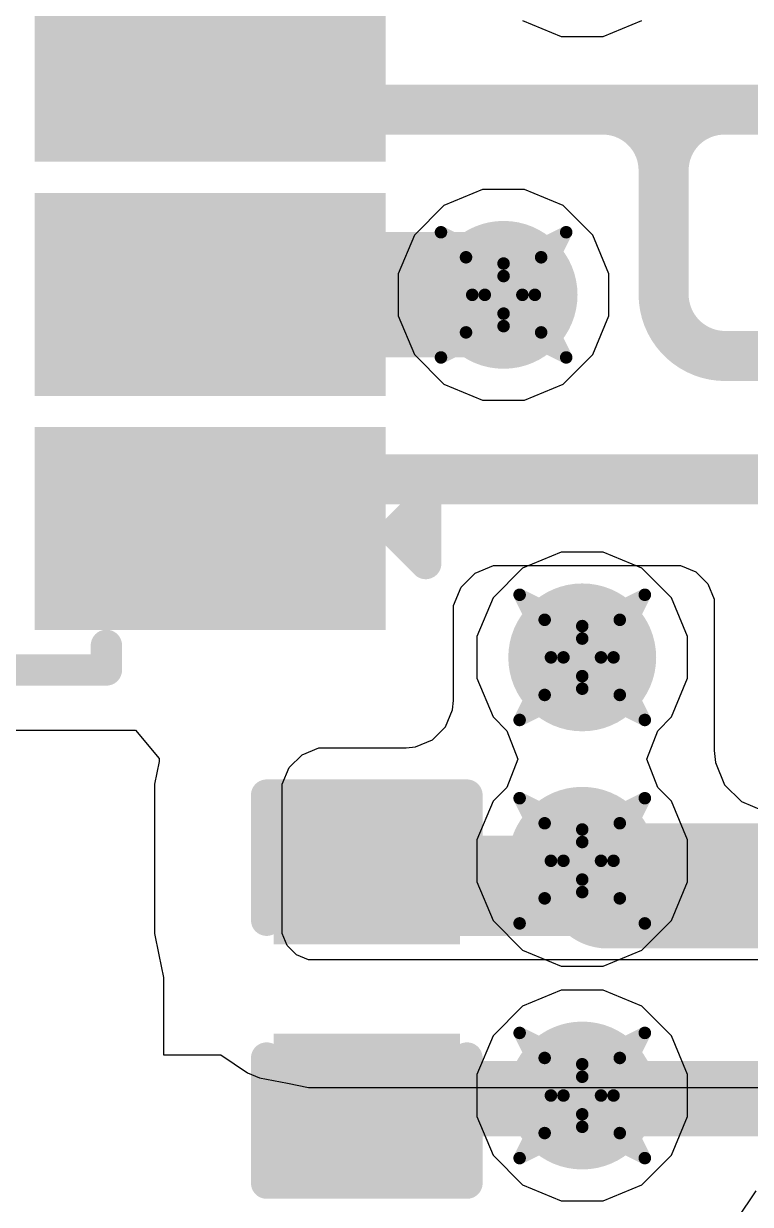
# Model space of a CAD drawing. Header units: inches. Extents: x -2 to 5376, y -4 to 5426.
# Drawn here: x 128.747 to 131.695, y 24.032 to 28.823 of the extents above; entities that cross this region are included whole.
import ezdxf

# ---------------------------------------------------------------- set-up
doc = ezdxf.new("R2010")
doc.units = ezdxf.units.IN
for name, color, linetype in [('Bottom Layer', 5, 'Continuous'), ('Drill Drawing', 1, 'Continuous'), ('Layer 1', 16, 'Continuous'), ('Layer 2', 76, 'Continuous'), ('Top Layer', 1, 'Continuous'), ('Top Overlay', 2, 'Continuous'), ('Top Paste', 8, 'Continuous'), ('Top Solder', 216, 'Continuous'), ('Via Holes', 16, 'Continuous')]:
    doc.layers.add(name, color=color, linetype=linetype)

# ---------------------------------------------------------------- blocks, each defined once
blk = doc.blocks.new('SOT_23_6_139')
at = {"layer": 'Top Layer'}
for points in [[(-1.92, 1.26), (-0.7, 1.26), (-0.7, 0.64), (-1.92, 0.64)], [(0.7, 1.26), (1.92, 1.26), (1.92, 0.64), (0.7, 0.64)], [(-1.92, 0.31), (-0.7, 0.31), (-0.7, -0.31), (-1.92, -0.31)], [(0.7, 0.31), (1.92, 0.31), (1.92, -0.31), (0.7, -0.31)], [(-1.92, -0.64), (-0.7, -0.64), (-0.7, -1.26), (-1.92, -1.26)], [(0.7, -0.64), (1.92, -0.64), (1.92, -1.26), (0.7, -1.26)]]:
    blk.add_hatch(color=1, dxfattribs=at).paths.add_polyline_path(points)
at = {"layer": 'Top Paste'}
for points in [[(-1.92, 1.26), (-0.7, 1.26), (-0.7, 0.64), (-1.92, 0.64)], [(0.7, 1.26), (1.92, 1.26), (1.92, 0.64), (0.7, 0.64)], [(-1.92, 0.31), (-0.7, 0.31), (-0.7, -0.31), (-1.92, -0.31)], [(0.7, 0.31), (1.92, 0.31), (1.92, -0.31), (0.7, -0.31)], [(-1.92, -0.64), (-0.7, -0.64), (-0.7, -1.26), (-1.92, -1.26)], [(0.7, -0.64), (1.92, -0.64), (1.92, -1.26), (0.7, -1.26)]]:
    blk.add_hatch(color=8, dxfattribs=at).paths.add_polyline_path(points)
at = {"layer": 'Top Solder'}
for points in [[(-2.0216, 1.3616), (-0.5984, 1.3616), (-0.5984, 0.5384), (-2.0216, 0.5384)], [(0.5984, 1.3616), (2.0216, 1.3616), (2.0216, 0.5384), (0.5984, 0.5384)], [(-2.0216, 0.4116), (-0.5984, 0.4116), (-0.5984, -0.4116), (-2.0216, -0.4116)], [(0.5984, 0.4116), (2.0216, 0.4116), (2.0216, -0.4116), (0.5984, -0.4116)], [(-2.0216, -0.5384), (-0.5984, -0.5384), (-0.5984, -1.3616), (-2.0216, -1.3616)], [(0.5984, -0.5384), (2.0216, -0.5384), (2.0216, -1.3616), (0.5984, -1.3616)]]:
    blk.add_hatch(color=216, dxfattribs=at).paths.add_polyline_path(points)
at = {"layer": 'Top Overlay'}
for points in [[(-0.889, 1.524, 0.127, 0.127, 0), (-0.889, 1.424, 0.127, 0.127, 0)], [(0.8636, 1.524, 0.127, 0.127, 0), (-0.889, 1.524, 0.127, 0.127, 0)], [(0.8636, 1.524, 0.127, 0.127, 0), (0.8636, 1.424, 0.127, 0.127, 0)], [(-2.1844, 1.0922, 0.127, 0.127, 0), (-2.1844, 0.8382, 0.127, 0.127, 0)], [(-2.0574, 0.9652, 0.127, 0.127, 0), (-2.1844, 1.0922, 0.127, 0.127, 0)], [(-2.0574, 0.9652, 0.127, 0.127, 0), (-2.1844, 0.8382, 0.127, 0.127, 0)], [(-0.889, -1.524, 0.127, 0.127, 0), (-0.889, -1.424, 0.127, 0.127, 0)], [(0.8636, -1.424, 0.127, 0.127, 0), (0.8636, -1.524, 0.127, 0.127, 0)], [(0.8636, -1.524, 0.127, 0.127, 0), (-0.889, -1.524, 0.127, 0.127, 0)]]:
    blk.add_lwpolyline(points, format="xyseb", dxfattribs=at)
for points in [[(-0.9207, 1.524, 0.0635, 0.0635, 1), (-0.8572, 1.524, 0.0635, 0.0635, 1)], [(-0.9207, 1.524, 0.0635, 0.0635, 1), (-0.8572, 1.524, 0.0635, 0.0635, 1)], [(0.8318, 1.524, 0.0635, 0.0635, 1), (0.8953, 1.524, 0.0635, 0.0635, 1)], [(0.8318, 1.524, 0.0635, 0.0635, 1), (0.8953, 1.524, 0.0635, 0.0635, 1)], [(-0.9207, 1.424, 0.0635, 0.0635, 1), (-0.8572, 1.424, 0.0635, 0.0635, 1)], [(0.8318, 1.424, 0.0635, 0.0635, 1), (0.8953, 1.424, 0.0635, 0.0635, 1)], [(-2.2161, 1.0922, 0.0635, 0.0635, 1), (-2.1526, 1.0922, 0.0635, 0.0635, 1)], [(-2.2161, 1.0922, 0.0635, 0.0635, 1), (-2.1526, 1.0922, 0.0635, 0.0635, 1)], [(-2.0892, 0.9652, 0.0635, 0.0635, 1), (-2.0257, 0.9652, 0.0635, 0.0635, 1)], [(-2.0892, 0.9652, 0.0635, 0.0635, 1), (-2.0257, 0.9652, 0.0635, 0.0635, 1)], [(-2.2161, 0.8382, 0.0635, 0.0635, 1), (-2.1526, 0.8382, 0.0635, 0.0635, 1)], [(-2.2161, 0.8382, 0.0635, 0.0635, 1), (-2.1526, 0.8382, 0.0635, 0.0635, 1)], [(-0.9207, -1.424, 0.0635, 0.0635, 1), (-0.8572, -1.424, 0.0635, 0.0635, 1)], [(0.8318, -1.424, 0.0635, 0.0635, 1), (0.8953, -1.424, 0.0635, 0.0635, 1)], [(-0.9207, -1.524, 0.0635, 0.0635, 1), (-0.8572, -1.524, 0.0635, 0.0635, 1)], [(-0.9207, -1.524, 0.0635, 0.0635, 1), (-0.8572, -1.524, 0.0635, 0.0635, 1)], [(0.8318, -1.524, 0.0635, 0.0635, 1), (0.8953, -1.524, 0.0635, 0.0635, 1)], [(0.8318, -1.524, 0.0635, 0.0635, 1), (0.8953, -1.524, 0.0635, 0.0635, 1)]]:
    blk.add_lwpolyline(points, format="xyseb", close=True, dxfattribs=at)
blk = doc.blocks.new('C___0402_285')
at = {"layer": 'Top Layer'}
for points in [[(-0.6985, -0.3175), (-0.6985, 0.3175), (-0.2413, 0.3175), (-0.2413, -0.3175)], [(0.2413, -0.3175), (0.2413, 0.3175), (0.6985, 0.3175), (0.6985, -0.3175)]]:
    blk.add_hatch(color=1, dxfattribs=at).paths.add_polyline_path(points)
at = {"layer": 'Top Paste'}
for points in [[(-0.6985, -0.3175), (-0.6985, 0.3175), (-0.2413, 0.3175), (-0.2413, -0.3175)], [(0.2413, -0.3175), (0.2413, 0.3175), (0.6985, 0.3175), (0.6985, -0.3175)]]:
    blk.add_hatch(color=8, dxfattribs=at).paths.add_polyline_path(points)
at = {"layer": 'Top Solder'}
for points in [[(-0.7585, -0.3775), (-0.7585, 0.3775), (-0.1813, 0.3775), (-0.1813, -0.3775)], [(0.1813, -0.3775), (0.1813, 0.3775), (0.7585, 0.3775), (0.7585, -0.3775)]]:
    blk.add_hatch(color=216, dxfattribs=at).paths.add_polyline_path(points)
at = {"layer": 'Top Overlay'}
for points in [[(-0.2794, 0.4064, 0.127, 0.127, 0), (-0.7874, 0.4064, 0.127, 0.127, 0)], [(-0.7874, -0.4064, 0.127, 0.127, 0), (-0.7874, 0.4064, 0.127, 0.127, 0)], [(0.7874, 0.4064, 0.127, 0.127, 0), (0.2794, 0.4064, 0.127, 0.127, 0)], [(0.7874, -0.4064, 0.127, 0.127, 0), (0.7874, 0.4064, 0.127, 0.127, 0)], [(-0.2794, -0.4064, 0.127, 0.127, 0), (-0.7874, -0.4064, 0.127, 0.127, 0)], [(0.2794, -0.4064, 0.127, 0.127, 0), (0.7874, -0.4064, 0.127, 0.127, 0)]]:
    blk.add_lwpolyline(points, format="xyseb", dxfattribs=at)
for points in [[(-0.8191, 0.4064, 0.0635, 0.0635, 1), (-0.7556, 0.4064, 0.0635, 0.0635, 1)], [(-0.8191, 0.4064, 0.0635, 0.0635, 1), (-0.7556, 0.4064, 0.0635, 0.0635, 1)], [(-0.3111, 0.4064, 0.0635, 0.0635, 1), (-0.2477, 0.4064, 0.0635, 0.0635, 1)], [(0.2477, 0.4064, 0.0635, 0.0635, 1), (0.3112, 0.4064, 0.0635, 0.0635, 1)], [(0.7556, 0.4064, 0.0635, 0.0635, 1), (0.8191, 0.4064, 0.0635, 0.0635, 1)], [(0.7556, 0.4064, 0.0635, 0.0635, 1), (0.8191, 0.4064, 0.0635, 0.0635, 1)], [(-0.8191, -0.4064, 0.0635, 0.0635, 1), (-0.7556, -0.4064, 0.0635, 0.0635, 1)], [(-0.8191, -0.4064, 0.0635, 0.0635, 1), (-0.7556, -0.4064, 0.0635, 0.0635, 1)], [(-0.3111, -0.4064, 0.0635, 0.0635, 1), (-0.2477, -0.4064, 0.0635, 0.0635, 1)], [(0.2477, -0.4064, 0.0635, 0.0635, 1), (0.3112, -0.4064, 0.0635, 0.0635, 1)], [(0.7556, -0.4064, 0.0635, 0.0635, 1), (0.8191, -0.4064, 0.0635, 0.0635, 1)], [(0.7556, -0.4064, 0.0635, 0.0635, 1), (0.8191, -0.4064, 0.0635, 0.0635, 1)]]:
    blk.add_lwpolyline(points, format="xyseb", close=True, dxfattribs=at)

msp = doc.modelspace()

# ---------------------------------------------------------------- hatches: boundary and pattern name
at = {"layer": 'Bottom Layer'}
h = msp.add_hatch(color=5, dxfattribs=at)
edge = h.paths.add_edge_path()
edge.add_arc((130.6941, 27.7224), 0.3, 0, 360)
h = msp.add_hatch(color=5, dxfattribs=at)
edge = h.paths.add_edge_path()
edge.add_arc((131.0132, 26.2514), 0.3, 0, 360)
h = msp.add_hatch(color=5, dxfattribs=at)
edge = h.paths.add_edge_path()
edge.add_arc((131.0132, 25.426), 0.3, 0, 360)
h = msp.add_hatch(color=5, dxfattribs=at)
edge = h.paths.add_edge_path()
edge.add_arc((131.0132, 24.4736), 0.3, 0, 360)
at = {"layer": 'Layer 1'}
h = msp.add_hatch(color=16, dxfattribs=at)
edge = h.paths.add_edge_path()
edge.add_arc((130.6941, 27.7224), 0.3, 0, 360)
h = msp.add_hatch(color=16, dxfattribs=at)
edge = h.paths.add_edge_path()
edge.add_arc((131.0132, 26.2514), 0.3, 0, 360)
h = msp.add_hatch(color=16, dxfattribs=at)
edge = h.paths.add_edge_path()
edge.add_arc((131.0132, 25.426), 0.3, 0, 360)
h = msp.add_hatch(color=16, dxfattribs=at)
edge = h.paths.add_edge_path()
edge.add_arc((131.0132, 24.4736), 0.3, 0, 360)
at = {"layer": 'Layer 2'}
h = msp.add_hatch(color=76, dxfattribs=at)
edge = h.paths.add_edge_path()
edge.add_arc((130.6941, 27.7224), 0.3, 0, 360)
h = msp.add_hatch(color=76, dxfattribs=at)
edge = h.paths.add_edge_path()
edge.add_arc((131.0132, 26.2514), 0.3, 0, 360)
h = msp.add_hatch(color=76, dxfattribs=at)
edge = h.paths.add_edge_path()
edge.add_arc((131.0132, 25.426), 0.3, 0, 360)
h = msp.add_hatch(color=76, dxfattribs=at)
edge = h.paths.add_edge_path()
edge.add_arc((131.0132, 24.4736), 0.3, 0, 360)
at = {"layer": 'Top Layer'}
h = msp.add_hatch(color=1, dxfattribs=at)
edge = h.paths.add_edge_path()
edge.add_arc((130.6941, 27.7224), 0.3, 0, 360)
h = msp.add_hatch(color=1, dxfattribs=at)
edge = h.paths.add_edge_path()
edge.add_arc((131.0132, 26.2514), 0.3, 0, 360)
h = msp.add_hatch(color=1, dxfattribs=at)
edge = h.paths.add_edge_path()
edge.add_arc((131.0132, 25.426), 0.3, 0, 360)
h = msp.add_hatch(color=1, dxfattribs=at)
edge = h.paths.add_edge_path()
edge.add_arc((131.0132, 24.4736), 0.3, 0, 360)
at = {"layer": 'Via Holes'}
h = msp.add_hatch(color=7, dxfattribs=at)
edge = h.paths.add_edge_path()
edge.add_arc((130.6941, 27.7224), 0.15, 0, 360)
h = msp.add_hatch(color=7, dxfattribs=at)
edge = h.paths.add_edge_path()
edge.add_arc((131.0132, 26.2514), 0.15, 0, 360)
h = msp.add_hatch(color=7, dxfattribs=at)
edge = h.paths.add_edge_path()
edge.add_arc((131.0132, 25.426), 0.15, 0, 360)
h = msp.add_hatch(color=7, dxfattribs=at)
edge = h.paths.add_edge_path()
edge.add_arc((131.0132, 24.4736), 0.15, 0, 360)

# ---------------------------------------------------------------- linework, layer by layer
at = {"layer": 'Bottom Layer'}
for p, q in [((130.7713, 28.835), (130.9283, 28.77)), ((131.0981, 28.77), (131.2551, 28.835)), ((130.9283, 28.77), (131.0981, 28.77)), ((130.9283, 26.6784), (130.7713, 26.6134)), ((131.0981, 26.6784), (130.9283, 26.6784)), ((131.2551, 26.6134), (131.0981, 26.6784)), ((130.7713, 26.6134), (130.6512, 26.4933)), ((131.3752, 26.4933), (131.2551, 26.6134)), ((130.6512, 26.4933), (130.5862, 26.3363)), ((131.4402, 26.3363), (131.3752, 26.4933)), ((130.5862, 26.3363), (130.5862, 26.1665)), ((131.4402, 26.1665), (131.4402, 26.3363)), ((130.5862, 26.1665), (130.6512, 26.0095)), ((131.3752, 26.0095), (131.4402, 26.1665)), ((130.6512, 26.0095), (130.707, 25.9538)), ((131.3194, 25.9538), (131.3752, 26.0095)), ((130.707, 25.9538), (130.7516, 25.8387)), ((131.2748, 25.8387), (131.3194, 25.9538)), ((130.7516, 25.8387), (130.707, 25.7236)), ((131.3194, 25.7236), (131.2748, 25.8387)), ((130.707, 25.7236), (130.6512, 25.6679)), ((131.3752, 25.6679), (131.3194, 25.7236)), ((130.6512, 25.6679), (130.5862, 25.5109)), ((131.4402, 25.5109), (131.3752, 25.6679)), ((130.5862, 25.5109), (130.5862, 25.3411)), ((131.4402, 25.3411), (131.4402, 25.5109)), ((130.5862, 25.3411), (130.6512, 25.1841)), ((131.3752, 25.1841), (131.4402, 25.3411)), ((130.6512, 25.1841), (130.7713, 25.064)), ((131.2551, 25.064), (131.3752, 25.1841)), ((130.7713, 25.064), (130.9283, 24.999)), ((131.0981, 24.999), (131.2551, 25.064)), ((130.9283, 24.999), (131.0981, 24.999))]:
    msp.add_line(p, q, dxfattribs=at)
at = {"layer": 'Drill Drawing'}
for points in [[(130.4401, 27.9764, 0.0508, 0.0508, 0), (130.6941, 27.8494, 0.0508, 0.0508, 0)], [(130.4401, 27.9764, 0.0508, 0.0508, 0), (130.5671, 27.7224, 0.0508, 0.0508, 0)], [(130.6941, 27.8494, 0.0508, 0.0508, 0), (130.9481, 27.9764, 0.0508, 0.0508, 0)], [(130.8211, 27.7224, 0.0508, 0.0508, 0), (130.9481, 27.9764, 0.0508, 0.0508, 0)], [(130.5417, 27.8748, 0.0508, 0.0508, 0), (130.6941, 27.7986, 0.0508, 0.0508, 0)], [(130.5417, 27.8748, 0.0508, 0.0508, 0), (130.6179, 27.7224, 0.0508, 0.0508, 0)], [(130.6941, 27.7986, 0.0508, 0.0508, 0), (130.8465, 27.8748, 0.0508, 0.0508, 0)], [(130.7703, 27.7224, 0.0508, 0.0508, 0), (130.8465, 27.8748, 0.0508, 0.0508, 0)], [(130.4401, 27.4684, 0.0508, 0.0508, 0), (130.5671, 27.7224, 0.0508, 0.0508, 0)], [(130.5417, 27.57, 0.0508, 0.0508, 0), (130.6179, 27.7224, 0.0508, 0.0508, 0)], [(130.7703, 27.7224, 0.0508, 0.0508, 0), (130.8465, 27.57, 0.0508, 0.0508, 0)], [(130.8211, 27.7224, 0.0508, 0.0508, 0), (130.9481, 27.4684, 0.0508, 0.0508, 0)], [(130.5417, 27.57, 0.0508, 0.0508, 0), (130.6941, 27.6462, 0.0508, 0.0508, 0)], [(130.6941, 27.6462, 0.0508, 0.0508, 0), (130.8465, 27.57, 0.0508, 0.0508, 0)], [(130.4401, 27.4684, 0.0508, 0.0508, 0), (130.6941, 27.5954, 0.0508, 0.0508, 0)], [(130.6941, 27.5954, 0.0508, 0.0508, 0), (130.9481, 27.4684, 0.0508, 0.0508, 0)], [(130.7592, 26.5054, 0.0508, 0.0508, 0), (131.0132, 26.3784, 0.0508, 0.0508, 0)], [(130.7592, 26.5054, 0.0508, 0.0508, 0), (130.8862, 26.2514, 0.0508, 0.0508, 0)], [(131.0132, 26.3784, 0.0508, 0.0508, 0), (131.2672, 26.5054, 0.0508, 0.0508, 0)], [(131.1402, 26.2514, 0.0508, 0.0508, 0), (131.2672, 26.5054, 0.0508, 0.0508, 0)], [(130.8608, 26.4038, 0.0508, 0.0508, 0), (131.0132, 26.3276, 0.0508, 0.0508, 0)], [(130.8608, 26.4038, 0.0508, 0.0508, 0), (130.937, 26.2514, 0.0508, 0.0508, 0)], [(131.0132, 26.3276, 0.0508, 0.0508, 0), (131.1656, 26.4038, 0.0508, 0.0508, 0)], [(131.0894, 26.2514, 0.0508, 0.0508, 0), (131.1656, 26.4038, 0.0508, 0.0508, 0)], [(130.7592, 25.9974, 0.0508, 0.0508, 0), (130.8862, 26.2514, 0.0508, 0.0508, 0)], [(130.8608, 26.099, 0.0508, 0.0508, 0), (130.937, 26.2514, 0.0508, 0.0508, 0)], [(131.0894, 26.2514, 0.0508, 0.0508, 0), (131.1656, 26.099, 0.0508, 0.0508, 0)], [(131.1402, 26.2514, 0.0508, 0.0508, 0), (131.2672, 25.9974, 0.0508, 0.0508, 0)], [(130.8608, 26.099, 0.0508, 0.0508, 0), (131.0132, 26.1752, 0.0508, 0.0508, 0)], [(131.0132, 26.1752, 0.0508, 0.0508, 0), (131.1656, 26.099, 0.0508, 0.0508, 0)], [(130.7592, 25.9974, 0.0508, 0.0508, 0), (131.0132, 26.1244, 0.0508, 0.0508, 0)], [(131.0132, 26.1244, 0.0508, 0.0508, 0), (131.2672, 25.9974, 0.0508, 0.0508, 0)], [(130.7592, 25.68, 0.0508, 0.0508, 0), (131.0132, 25.553, 0.0508, 0.0508, 0)], [(130.7592, 25.68, 0.0508, 0.0508, 0), (130.8862, 25.426, 0.0508, 0.0508, 0)], [(131.0132, 25.553, 0.0508, 0.0508, 0), (131.2672, 25.68, 0.0508, 0.0508, 0)], [(131.1402, 25.426, 0.0508, 0.0508, 0), (131.2672, 25.68, 0.0508, 0.0508, 0)], [(130.8608, 25.5784, 0.0508, 0.0508, 0), (131.0132, 25.5022, 0.0508, 0.0508, 0)], [(130.8608, 25.5784, 0.0508, 0.0508, 0), (130.937, 25.426, 0.0508, 0.0508, 0)], [(131.0132, 25.5022, 0.0508, 0.0508, 0), (131.1656, 25.5784, 0.0508, 0.0508, 0)], [(131.0894, 25.426, 0.0508, 0.0508, 0), (131.1656, 25.5784, 0.0508, 0.0508, 0)], [(130.7592, 25.172, 0.0508, 0.0508, 0), (130.8862, 25.426, 0.0508, 0.0508, 0)], [(130.8608, 25.2736, 0.0508, 0.0508, 0), (130.937, 25.426, 0.0508, 0.0508, 0)], [(131.0894, 25.426, 0.0508, 0.0508, 0), (131.1656, 25.2736, 0.0508, 0.0508, 0)], [(131.1402, 25.426, 0.0508, 0.0508, 0), (131.2672, 25.172, 0.0508, 0.0508, 0)], [(130.8608, 25.2736, 0.0508, 0.0508, 0), (131.0132, 25.3498, 0.0508, 0.0508, 0)], [(131.0132, 25.3498, 0.0508, 0.0508, 0), (131.1656, 25.2736, 0.0508, 0.0508, 0)], [(130.7592, 25.172, 0.0508, 0.0508, 0), (131.0132, 25.299, 0.0508, 0.0508, 0)], [(131.0132, 25.299, 0.0508, 0.0508, 0), (131.2672, 25.172, 0.0508, 0.0508, 0)], [(130.7592, 24.7276, 0.0508, 0.0508, 0), (131.0132, 24.6006, 0.0508, 0.0508, 0)], [(130.7592, 24.7276, 0.0508, 0.0508, 0), (130.8862, 24.4736, 0.0508, 0.0508, 0)], [(131.0132, 24.6006, 0.0508, 0.0508, 0), (131.2672, 24.7276, 0.0508, 0.0508, 0)], [(131.1402, 24.4736, 0.0508, 0.0508, 0), (131.2672, 24.7276, 0.0508, 0.0508, 0)], [(130.8608, 24.626, 0.0508, 0.0508, 0), (131.0132, 24.5498, 0.0508, 0.0508, 0)], [(130.8608, 24.626, 0.0508, 0.0508, 0), (130.937, 24.4736, 0.0508, 0.0508, 0)], [(131.0132, 24.5498, 0.0508, 0.0508, 0), (131.1656, 24.626, 0.0508, 0.0508, 0)], [(131.0894, 24.4736, 0.0508, 0.0508, 0), (131.1656, 24.626, 0.0508, 0.0508, 0)], [(130.7592, 24.2196, 0.0508, 0.0508, 0), (130.8862, 24.4736, 0.0508, 0.0508, 0)], [(130.8608, 24.3212, 0.0508, 0.0508, 0), (130.937, 24.4736, 0.0508, 0.0508, 0)], [(131.0894, 24.4736, 0.0508, 0.0508, 0), (131.1656, 24.3212, 0.0508, 0.0508, 0)], [(131.1402, 24.4736, 0.0508, 0.0508, 0), (131.2672, 24.2196, 0.0508, 0.0508, 0)], [(130.8608, 24.3212, 0.0508, 0.0508, 0), (131.0132, 24.3974, 0.0508, 0.0508, 0)], [(131.0132, 24.3974, 0.0508, 0.0508, 0), (131.1656, 24.3212, 0.0508, 0.0508, 0)], [(130.7592, 24.2196, 0.0508, 0.0508, 0), (131.0132, 24.3466, 0.0508, 0.0508, 0)], [(131.0132, 24.3466, 0.0508, 0.0508, 0), (131.2672, 24.2196, 0.0508, 0.0508, 0)]]:
    msp.add_lwpolyline(points, format="xyseb", dxfattribs=at)
for points in [[(130.4274, 27.9764, 0.0254, 0.0254, 1), (130.4528, 27.9764, 0.0254, 0.0254, 1)], [(130.4274, 27.9764, 0.0254, 0.0254, 1), (130.4528, 27.9764, 0.0254, 0.0254, 1)], [(130.9354, 27.9764, 0.0254, 0.0254, 1), (130.9608, 27.9764, 0.0254, 0.0254, 1)], [(130.9354, 27.9764, 0.0254, 0.0254, 1), (130.9608, 27.9764, 0.0254, 0.0254, 1)], [(130.529, 27.8748, 0.0254, 0.0254, 1), (130.5544, 27.8748, 0.0254, 0.0254, 1)], [(130.529, 27.8748, 0.0254, 0.0254, 1), (130.5544, 27.8748, 0.0254, 0.0254, 1)], [(130.8338, 27.8748, 0.0254, 0.0254, 1), (130.8592, 27.8748, 0.0254, 0.0254, 1)], [(130.8338, 27.8748, 0.0254, 0.0254, 1), (130.8592, 27.8748, 0.0254, 0.0254, 1)], [(130.6814, 27.8494, 0.0254, 0.0254, 1), (130.7068, 27.8494, 0.0254, 0.0254, 1)], [(130.6814, 27.8494, 0.0254, 0.0254, 1), (130.7068, 27.8494, 0.0254, 0.0254, 1)], [(130.6814, 27.7986, 0.0254, 0.0254, 1), (130.7068, 27.7986, 0.0254, 0.0254, 1)], [(130.6814, 27.7986, 0.0254, 0.0254, 1), (130.7068, 27.7986, 0.0254, 0.0254, 1)], [(130.5544, 27.7224, 0.0254, 0.0254, 1), (130.5798, 27.7224, 0.0254, 0.0254, 1)], [(130.5544, 27.7224, 0.0254, 0.0254, 1), (130.5798, 27.7224, 0.0254, 0.0254, 1)], [(130.6052, 27.7224, 0.0254, 0.0254, 1), (130.6306, 27.7224, 0.0254, 0.0254, 1)], [(130.6052, 27.7224, 0.0254, 0.0254, 1), (130.6306, 27.7224, 0.0254, 0.0254, 1)], [(130.7576, 27.7224, 0.0254, 0.0254, 1), (130.783, 27.7224, 0.0254, 0.0254, 1)], [(130.7576, 27.7224, 0.0254, 0.0254, 1), (130.783, 27.7224, 0.0254, 0.0254, 1)], [(130.8084, 27.7224, 0.0254, 0.0254, 1), (130.8338, 27.7224, 0.0254, 0.0254, 1)], [(130.8084, 27.7224, 0.0254, 0.0254, 1), (130.8338, 27.7224, 0.0254, 0.0254, 1)], [(130.6814, 27.6462, 0.0254, 0.0254, 1), (130.7068, 27.6462, 0.0254, 0.0254, 1)], [(130.6814, 27.6462, 0.0254, 0.0254, 1), (130.7068, 27.6462, 0.0254, 0.0254, 1)], [(130.6814, 27.5954, 0.0254, 0.0254, 1), (130.7068, 27.5954, 0.0254, 0.0254, 1)], [(130.6814, 27.5954, 0.0254, 0.0254, 1), (130.7068, 27.5954, 0.0254, 0.0254, 1)], [(130.529, 27.57, 0.0254, 0.0254, 1), (130.5544, 27.57, 0.0254, 0.0254, 1)], [(130.529, 27.57, 0.0254, 0.0254, 1), (130.5544, 27.57, 0.0254, 0.0254, 1)], [(130.8338, 27.57, 0.0254, 0.0254, 1), (130.8592, 27.57, 0.0254, 0.0254, 1)], [(130.8338, 27.57, 0.0254, 0.0254, 1), (130.8592, 27.57, 0.0254, 0.0254, 1)], [(130.4274, 27.4684, 0.0254, 0.0254, 1), (130.4528, 27.4684, 0.0254, 0.0254, 1)], [(130.4274, 27.4684, 0.0254, 0.0254, 1), (130.4528, 27.4684, 0.0254, 0.0254, 1)], [(130.9354, 27.4684, 0.0254, 0.0254, 1), (130.9608, 27.4684, 0.0254, 0.0254, 1)], [(130.9354, 27.4684, 0.0254, 0.0254, 1), (130.9608, 27.4684, 0.0254, 0.0254, 1)], [(130.7465, 26.5054, 0.0254, 0.0254, 1), (130.7719, 26.5054, 0.0254, 0.0254, 1)], [(130.7465, 26.5054, 0.0254, 0.0254, 1), (130.7719, 26.5054, 0.0254, 0.0254, 1)], [(131.2545, 26.5054, 0.0254, 0.0254, 1), (131.2799, 26.5054, 0.0254, 0.0254, 1)], [(131.2545, 26.5054, 0.0254, 0.0254, 1), (131.2799, 26.5054, 0.0254, 0.0254, 1)], [(130.8481, 26.4038, 0.0254, 0.0254, 1), (130.8735, 26.4038, 0.0254, 0.0254, 1)], [(130.8481, 26.4038, 0.0254, 0.0254, 1), (130.8735, 26.4038, 0.0254, 0.0254, 1)], [(131.0005, 26.3784, 0.0254, 0.0254, 1), (131.0259, 26.3784, 0.0254, 0.0254, 1)], [(131.0005, 26.3784, 0.0254, 0.0254, 1), (131.0259, 26.3784, 0.0254, 0.0254, 1)], [(131.1529, 26.4038, 0.0254, 0.0254, 1), (131.1783, 26.4038, 0.0254, 0.0254, 1)], [(131.1529, 26.4038, 0.0254, 0.0254, 1), (131.1783, 26.4038, 0.0254, 0.0254, 1)], [(131.0005, 26.3276, 0.0254, 0.0254, 1), (131.0259, 26.3276, 0.0254, 0.0254, 1)], [(131.0005, 26.3276, 0.0254, 0.0254, 1), (131.0259, 26.3276, 0.0254, 0.0254, 1)], [(130.8735, 26.2514, 0.0254, 0.0254, 1), (130.8989, 26.2514, 0.0254, 0.0254, 1)], [(130.8735, 26.2514, 0.0254, 0.0254, 1), (130.8989, 26.2514, 0.0254, 0.0254, 1)], [(130.9243, 26.2514, 0.0254, 0.0254, 1), (130.9497, 26.2514, 0.0254, 0.0254, 1)], [(130.9243, 26.2514, 0.0254, 0.0254, 1), (130.9497, 26.2514, 0.0254, 0.0254, 1)], [(131.0767, 26.2514, 0.0254, 0.0254, 1), (131.1021, 26.2514, 0.0254, 0.0254, 1)], [(131.0767, 26.2514, 0.0254, 0.0254, 1), (131.1021, 26.2514, 0.0254, 0.0254, 1)], [(131.1275, 26.2514, 0.0254, 0.0254, 1), (131.1529, 26.2514, 0.0254, 0.0254, 1)], [(131.1275, 26.2514, 0.0254, 0.0254, 1), (131.1529, 26.2514, 0.0254, 0.0254, 1)], [(131.0005, 26.1752, 0.0254, 0.0254, 1), (131.0259, 26.1752, 0.0254, 0.0254, 1)], [(131.0005, 26.1752, 0.0254, 0.0254, 1), (131.0259, 26.1752, 0.0254, 0.0254, 1)], [(130.8481, 26.099, 0.0254, 0.0254, 1), (130.8735, 26.099, 0.0254, 0.0254, 1)], [(130.8481, 26.099, 0.0254, 0.0254, 1), (130.8735, 26.099, 0.0254, 0.0254, 1)], [(131.0005, 26.1244, 0.0254, 0.0254, 1), (131.0259, 26.1244, 0.0254, 0.0254, 1)], [(131.0005, 26.1244, 0.0254, 0.0254, 1), (131.0259, 26.1244, 0.0254, 0.0254, 1)], [(131.1529, 26.099, 0.0254, 0.0254, 1), (131.1783, 26.099, 0.0254, 0.0254, 1)], [(131.1529, 26.099, 0.0254, 0.0254, 1), (131.1783, 26.099, 0.0254, 0.0254, 1)], [(130.7465, 25.9974, 0.0254, 0.0254, 1), (130.7719, 25.9974, 0.0254, 0.0254, 1)], [(130.7465, 25.9974, 0.0254, 0.0254, 1), (130.7719, 25.9974, 0.0254, 0.0254, 1)], [(131.2545, 25.9974, 0.0254, 0.0254, 1), (131.2799, 25.9974, 0.0254, 0.0254, 1)], [(131.2545, 25.9974, 0.0254, 0.0254, 1), (131.2799, 25.9974, 0.0254, 0.0254, 1)], [(130.7465, 25.68, 0.0254, 0.0254, 1), (130.7719, 25.68, 0.0254, 0.0254, 1)], [(130.7465, 25.68, 0.0254, 0.0254, 1), (130.7719, 25.68, 0.0254, 0.0254, 1)], [(131.2545, 25.68, 0.0254, 0.0254, 1), (131.2799, 25.68, 0.0254, 0.0254, 1)], [(131.2545, 25.68, 0.0254, 0.0254, 1), (131.2799, 25.68, 0.0254, 0.0254, 1)], [(130.8481, 25.5784, 0.0254, 0.0254, 1), (130.8735, 25.5784, 0.0254, 0.0254, 1)], [(130.8481, 25.5784, 0.0254, 0.0254, 1), (130.8735, 25.5784, 0.0254, 0.0254, 1)], [(131.1529, 25.5784, 0.0254, 0.0254, 1), (131.1783, 25.5784, 0.0254, 0.0254, 1)], [(131.1529, 25.5784, 0.0254, 0.0254, 1), (131.1783, 25.5784, 0.0254, 0.0254, 1)], [(131.0005, 25.553, 0.0254, 0.0254, 1), (131.0259, 25.553, 0.0254, 0.0254, 1)], [(131.0005, 25.553, 0.0254, 0.0254, 1), (131.0259, 25.553, 0.0254, 0.0254, 1)], [(131.0005, 25.5022, 0.0254, 0.0254, 1), (131.0259, 25.5022, 0.0254, 0.0254, 1)], [(131.0005, 25.5022, 0.0254, 0.0254, 1), (131.0259, 25.5022, 0.0254, 0.0254, 1)], [(130.8735, 25.426, 0.0254, 0.0254, 1), (130.8989, 25.426, 0.0254, 0.0254, 1)], [(130.8735, 25.426, 0.0254, 0.0254, 1), (130.8989, 25.426, 0.0254, 0.0254, 1)], [(130.9243, 25.426, 0.0254, 0.0254, 1), (130.9497, 25.426, 0.0254, 0.0254, 1)], [(130.9243, 25.426, 0.0254, 0.0254, 1), (130.9497, 25.426, 0.0254, 0.0254, 1)], [(131.0767, 25.426, 0.0254, 0.0254, 1), (131.1021, 25.426, 0.0254, 0.0254, 1)], [(131.0767, 25.426, 0.0254, 0.0254, 1), (131.1021, 25.426, 0.0254, 0.0254, 1)], [(131.1275, 25.426, 0.0254, 0.0254, 1), (131.1529, 25.426, 0.0254, 0.0254, 1)], [(131.1275, 25.426, 0.0254, 0.0254, 1), (131.1529, 25.426, 0.0254, 0.0254, 1)], [(131.0005, 25.3498, 0.0254, 0.0254, 1), (131.0259, 25.3498, 0.0254, 0.0254, 1)], [(131.0005, 25.3498, 0.0254, 0.0254, 1), (131.0259, 25.3498, 0.0254, 0.0254, 1)], [(130.8481, 25.2736, 0.0254, 0.0254, 1), (130.8735, 25.2736, 0.0254, 0.0254, 1)], [(130.8481, 25.2736, 0.0254, 0.0254, 1), (130.8735, 25.2736, 0.0254, 0.0254, 1)], [(131.0005, 25.299, 0.0254, 0.0254, 1), (131.0259, 25.299, 0.0254, 0.0254, 1)], [(131.0005, 25.299, 0.0254, 0.0254, 1), (131.0259, 25.299, 0.0254, 0.0254, 1)], [(131.1529, 25.2736, 0.0254, 0.0254, 1), (131.1783, 25.2736, 0.0254, 0.0254, 1)], [(131.1529, 25.2736, 0.0254, 0.0254, 1), (131.1783, 25.2736, 0.0254, 0.0254, 1)], [(130.7465, 25.172, 0.0254, 0.0254, 1), (130.7719, 25.172, 0.0254, 0.0254, 1)], [(130.7465, 25.172, 0.0254, 0.0254, 1), (130.7719, 25.172, 0.0254, 0.0254, 1)], [(131.2545, 25.172, 0.0254, 0.0254, 1), (131.2799, 25.172, 0.0254, 0.0254, 1)], [(131.2545, 25.172, 0.0254, 0.0254, 1), (131.2799, 25.172, 0.0254, 0.0254, 1)], [(130.7465, 24.7276, 0.0254, 0.0254, 1), (130.7719, 24.7276, 0.0254, 0.0254, 1)], [(130.7465, 24.7276, 0.0254, 0.0254, 1), (130.7719, 24.7276, 0.0254, 0.0254, 1)], [(131.2545, 24.7276, 0.0254, 0.0254, 1), (131.2799, 24.7276, 0.0254, 0.0254, 1)], [(131.2545, 24.7276, 0.0254, 0.0254, 1), (131.2799, 24.7276, 0.0254, 0.0254, 1)], [(130.8481, 24.626, 0.0254, 0.0254, 1), (130.8735, 24.626, 0.0254, 0.0254, 1)], [(130.8481, 24.626, 0.0254, 0.0254, 1), (130.8735, 24.626, 0.0254, 0.0254, 1)], [(131.1529, 24.626, 0.0254, 0.0254, 1), (131.1783, 24.626, 0.0254, 0.0254, 1)], [(131.1529, 24.626, 0.0254, 0.0254, 1), (131.1783, 24.626, 0.0254, 0.0254, 1)], [(131.0005, 24.6006, 0.0254, 0.0254, 1), (131.0259, 24.6006, 0.0254, 0.0254, 1)], [(131.0005, 24.6006, 0.0254, 0.0254, 1), (131.0259, 24.6006, 0.0254, 0.0254, 1)], [(131.0005, 24.5498, 0.0254, 0.0254, 1), (131.0259, 24.5498, 0.0254, 0.0254, 1)], [(131.0005, 24.5498, 0.0254, 0.0254, 1), (131.0259, 24.5498, 0.0254, 0.0254, 1)], [(130.8735, 24.4736, 0.0254, 0.0254, 1), (130.8989, 24.4736, 0.0254, 0.0254, 1)], [(130.8735, 24.4736, 0.0254, 0.0254, 1), (130.8989, 24.4736, 0.0254, 0.0254, 1)], [(130.9243, 24.4736, 0.0254, 0.0254, 1), (130.9497, 24.4736, 0.0254, 0.0254, 1)], [(130.9243, 24.4736, 0.0254, 0.0254, 1), (130.9497, 24.4736, 0.0254, 0.0254, 1)], [(131.0767, 24.4736, 0.0254, 0.0254, 1), (131.1021, 24.4736, 0.0254, 0.0254, 1)], [(131.0767, 24.4736, 0.0254, 0.0254, 1), (131.1021, 24.4736, 0.0254, 0.0254, 1)], [(131.1275, 24.4736, 0.0254, 0.0254, 1), (131.1529, 24.4736, 0.0254, 0.0254, 1)], [(131.1275, 24.4736, 0.0254, 0.0254, 1), (131.1529, 24.4736, 0.0254, 0.0254, 1)], [(131.0005, 24.3974, 0.0254, 0.0254, 1), (131.0259, 24.3974, 0.0254, 0.0254, 1)], [(131.0005, 24.3974, 0.0254, 0.0254, 1), (131.0259, 24.3974, 0.0254, 0.0254, 1)], [(130.8481, 24.3212, 0.0254, 0.0254, 1), (130.8735, 24.3212, 0.0254, 0.0254, 1)], [(130.8481, 24.3212, 0.0254, 0.0254, 1), (130.8735, 24.3212, 0.0254, 0.0254, 1)], [(131.0005, 24.3466, 0.0254, 0.0254, 1), (131.0259, 24.3466, 0.0254, 0.0254, 1)], [(131.0005, 24.3466, 0.0254, 0.0254, 1), (131.0259, 24.3466, 0.0254, 0.0254, 1)], [(131.1529, 24.3212, 0.0254, 0.0254, 1), (131.1783, 24.3212, 0.0254, 0.0254, 1)], [(131.1529, 24.3212, 0.0254, 0.0254, 1), (131.1783, 24.3212, 0.0254, 0.0254, 1)], [(130.7465, 24.2196, 0.0254, 0.0254, 1), (130.7719, 24.2196, 0.0254, 0.0254, 1)], [(130.7465, 24.2196, 0.0254, 0.0254, 1), (130.7719, 24.2196, 0.0254, 0.0254, 1)], [(131.2545, 24.2196, 0.0254, 0.0254, 1), (131.2799, 24.2196, 0.0254, 0.0254, 1)], [(131.2545, 24.2196, 0.0254, 0.0254, 1), (131.2799, 24.2196, 0.0254, 0.0254, 1)]]:
    msp.add_lwpolyline(points, format="xyseb", close=True, dxfattribs=at)
at = {"layer": 'Layer 1'}
for p, q in [((130.7713, 28.835), (130.9283, 28.77)), ((131.0981, 28.77), (131.2551, 28.835)), ((130.9283, 28.77), (131.0981, 28.77)), ((130.9283, 26.6784), (130.7713, 26.6134)), ((131.0981, 26.6784), (130.9283, 26.6784)), ((131.2551, 26.6134), (131.0981, 26.6784)), ((130.7713, 26.6134), (130.6512, 26.4933)), ((131.3752, 26.4933), (131.2551, 26.6134)), ((130.6512, 26.4933), (130.5862, 26.3363)), ((131.4402, 26.3363), (131.3752, 26.4933)), ((130.5862, 26.3363), (130.5862, 26.1665)), ((131.4402, 26.1665), (131.4402, 26.3363)), ((130.5862, 26.1665), (130.6512, 26.0095)), ((131.3752, 26.0095), (131.4402, 26.1665)), ((130.6512, 26.0095), (130.707, 25.9538)), ((131.3194, 25.9538), (131.3752, 26.0095)), ((130.707, 25.9538), (130.7516, 25.8387)), ((131.2748, 25.8387), (131.3194, 25.9538)), ((130.7516, 25.8387), (130.707, 25.7236)), ((131.3194, 25.7236), (131.2748, 25.8387)), ((130.707, 25.7236), (130.6512, 25.6679)), ((131.3752, 25.6679), (131.3194, 25.7236)), ((130.6512, 25.6679), (130.5862, 25.5109)), ((131.4402, 25.5109), (131.3752, 25.6679)), ((130.5862, 25.5109), (130.5862, 25.3411)), ((131.4402, 25.3411), (131.4402, 25.5109)), ((130.5862, 25.3411), (130.6512, 25.1841)), ((131.3752, 25.1841), (131.4402, 25.3411)), ((130.6512, 25.1841), (130.7713, 25.064)), ((131.2551, 25.064), (131.3752, 25.1841)), ((130.7713, 25.064), (130.9283, 24.999)), ((131.0981, 24.999), (131.2551, 25.064)), ((130.9283, 24.999), (131.0981, 24.999))]:
    msp.add_line(p, q, dxfattribs=at)
at = {"layer": 'Layer 2'}
for p, q in [((130.6092, 28.1494), (130.4522, 28.0844)), ((130.779, 28.1494), (130.6092, 28.1494)), ((130.936, 28.0844), (130.779, 28.1494)), ((130.4522, 28.0844), (130.3321, 27.9643)), ((131.0561, 27.9643), (130.936, 28.0844)), ((130.3321, 27.9643), (130.2671, 27.8073)), ((131.1211, 27.8073), (131.0561, 27.9643)), ((130.2671, 27.8073), (130.2671, 27.6375)), ((131.1211, 27.6375), (131.1211, 27.8073)), ((130.2671, 27.6375), (130.3321, 27.4805)), ((131.0561, 27.4805), (131.1211, 27.6375)), ((130.3321, 27.4805), (130.4522, 27.3604)), ((130.936, 27.3604), (131.0561, 27.4805)), ((130.4522, 27.3604), (130.6092, 27.2954)), ((130.779, 27.2954), (130.936, 27.3604)), ((130.6092, 27.2954), (130.779, 27.2954)), ((130.9283, 24.9006), (130.7713, 24.8356)), ((131.0981, 24.9006), (130.9283, 24.9006)), ((131.2551, 24.8356), (131.0981, 24.9006)), ((130.7713, 24.8356), (130.6512, 24.7155)), ((131.3752, 24.7155), (131.2551, 24.8356)), ((130.6512, 24.7155), (130.5862, 24.5585)), ((131.4402, 24.5585), (131.3752, 24.7155)), ((130.5862, 24.5585), (130.5862, 24.3887)), ((131.4402, 24.3887), (131.4402, 24.5585)), ((130.5862, 24.3887), (130.6512, 24.2317)), ((131.3752, 24.2317), (131.4402, 24.3887)), ((130.6512, 24.2317), (130.7713, 24.1116)), ((131.2551, 24.1116), (131.3752, 24.2317)), ((130.7713, 24.1116), (130.9283, 24.0466)), ((131.0981, 24.0466), (131.2551, 24.1116)), ((131.7174, 24.0874), (131.6405, 23.9723)), ((130.9283, 24.0466), (131.0981, 24.0466))]:
    msp.add_line(p, q, dxfattribs=at)
at = {"layer": 'Top Layer'}
for p, q in [((130.5218, 26.5365), (130.5787, 26.5934)), ((130.5787, 26.5934), (130.653, 26.6242)), ((130.653, 26.6242), (130.6932, 26.6242)), ((130.6932, 26.6242), (131.3783, 26.6242)), ((131.3783, 26.6242), (131.4121, 26.6242)), ((131.4121, 26.6242), (131.4747, 26.5983)), ((131.4747, 26.5983), (131.5227, 26.5504)), ((131.5227, 26.5504), (131.5486, 26.4878)), ((130.491, 26.4622), (130.5218, 26.5365)), ((130.491, 26.422), (130.491, 26.4622)), ((131.5486, 26.4878), (131.5486, 26.4539)), ((131.5486, 26.4539), (131.5486, 25.873)), ((130.491, 26.0767), (130.491, 26.422)), ((130.4873, 26.0392), (130.491, 26.0767)), ((130.4586, 25.9699), (130.4873, 26.0392)), ((130.4056, 25.9168), (130.4586, 25.9699)), ((127.141, 25.9562), (129.2005, 25.9562)), ((129.2005, 25.9562), (129.2963, 25.8405)), ((129.8763, 25.8563), (129.944, 25.8844)), ((129.944, 25.8844), (129.9807, 25.8844)), ((129.9807, 25.8844), (130.2987, 25.8844)), ((130.2987, 25.8844), (130.3362, 25.8881)), ((130.3362, 25.8881), (130.4056, 25.9168)), ((131.5486, 25.873), (131.5534, 25.8245)), ((129.2967, 25.8292), (129.2783, 25.7367)), ((129.2963, 25.8405), (129.2967, 25.8292)), ((129.8244, 25.8045), (129.8763, 25.8563)), ((131.5534, 25.8245), (131.5905, 25.7348)), ((129.7963, 25.7367), (129.8244, 25.8045)), ((129.2783, 25.7367), (129.2783, 25.7367)), ((129.2783, 25.7367), (129.2783, 25.7366)), ((129.2783, 25.7366), (129.2783, 25.7)), ((129.7963, 25.7), (129.7963, 25.7367)), ((131.5905, 25.7348), (131.6592, 25.6661)), ((129.2783, 25.7), (129.2783, 25.1568)), ((129.7963, 25.1568), (129.7963, 25.7)), ((131.6592, 25.6661), (131.7489, 25.629)), ((129.2783, 25.1568), (129.2783, 25.1304)), ((129.7963, 25.1304), (129.7963, 25.1568)), ((129.2783, 25.1304), (129.2783, 25.1304)), ((129.2783, 25.1304), (129.2783, 25.1304)), ((129.2783, 25.1304), (129.2955, 25.0442)), ((129.8165, 25.0817), (129.7963, 25.1304)), ((129.8538, 25.0444), (129.8165, 25.0817)), ((129.2955, 25.0442), (129.3137, 24.9526)), ((129.9025, 25.0242), (129.8538, 25.0444)), ((129.9288, 25.0242), (129.9025, 25.0242)), ((132.3974, 25.0242), (129.9288, 25.0242)), ((129.3137, 24.9526), (129.3137, 24.6386)), ((129.3137, 24.6386), (129.5467, 24.6386)), ((129.5467, 24.6386), (129.6555, 24.5659)), ((129.6555, 24.5659), (129.6555, 24.5659)), ((129.6555, 24.5659), (129.6556, 24.5659)), ((129.6556, 24.5659), (129.7043, 24.5457)), ((129.7043, 24.5457), (129.7043, 24.5457)), ((129.7043, 24.5457), (129.7043, 24.5457)), ((129.7043, 24.5457), (129.8173, 24.5232)), ((129.8173, 24.5232), (129.9025, 24.5062)), ((129.9025, 24.5062), (129.9025, 24.5063)), ((129.9025, 24.5063), (129.9025, 24.5062)), ((129.9025, 24.5062), (129.9289, 24.5063)), ((129.9289, 24.5063), (132.3974, 24.5063))]:
    msp.add_line(p, q, dxfattribs=at)
for points in [[(129.7038, 28.4742, 0.2032, 0.2032, -0.414214), (129.5038, 28.6742, 0.2032, 0.2032, 0)], [(129.7038, 28.4742, 0.2032, 0.2032, 0), (131.5901, 28.4742, 0.2032, 0.2032, 0)], [(131.0967, 28.4742, 0.2032, 0.2032, -0.414214), (131.3434, 28.2275, 0.2032, 0.2032, 0)], [(131.3434, 28.2275, 0.2032, 0.2032, -0.414214), (131.5901, 28.4742, 0.2032, 0.2032, 0)], [(131.5901, 28.4742, 0.2032, 0.2032, 0), (132.3974, 28.4742, 0.2032, 0.2032, 0)], [(131.3434, 27.7242, 0.2032, 0.2032, 0), (131.3434, 28.2275, 0.2032, 0.2032, 0)], [(129.5047, 27.7233, 0.508, 0.508, 0), (130.6932, 27.7233, 0.508, 0.508, 0)], [(129.5038, 27.7242, 0.381, 0.381, 0), (129.5047, 27.7233, 0.381, 0.381, 0)], [(130.6932, 27.7233, 0.381, 0.381, 0), (130.6941, 27.7224, 0.381, 0.381, 0)], [(131.5934, 27.4742, 0.2032, 0.2032, -0.414214), (131.3434, 27.7242, 0.2032, 0.2032, 0)], [(131.5934, 27.4742, 0.2032, 0.2032, 0), (132.3974, 27.4742, 0.2032, 0.2032, 0)], [(129.5038, 26.7742, 0.2032, 0.2032, -0.414214), (129.7038, 26.9742, 0.2032, 0.2032, 0)], [(129.7038, 26.9742, 0.2032, 0.2032, 0), (133.22, 26.9742, 0.2032, 0.2032, 0)], [(131.1148, 25.3242, 0.508, 0.508, 0), (132.3974, 25.3242, 0.508, 0.508, 0)], [(130.1138, 25.3244, 0.4064, 0.4064, 0), (131.1148, 25.3244, 0.4064, 0.4064, 0)], [(131.1148, 25.3242, 0.2032, 0.2032, 0), (131.1148, 25.3244, 0.2032, 0.2032, 0)], [(130.1138, 24.4606, 0.3048, 0.3048, 0), (132.3338, 24.4606, 0.3048, 0.3048, 0)]]:
    msp.add_lwpolyline(points, format="xyseb", dxfattribs=at)
for points in [[(129.453, 28.6742, 0.1016, 0.1016, 1), (129.5546, 28.6742, 0.1016, 0.1016, 1)], [(129.653, 28.4742, 0.1016, 0.1016, 1), (129.7546, 28.4742, 0.1016, 0.1016, 1)], [(129.653, 28.4742, 0.1016, 0.1016, 1), (129.7546, 28.4742, 0.1016, 0.1016, 1)], [(131.0459, 28.4742, 0.1016, 0.1016, 1), (131.1475, 28.4742, 0.1016, 0.1016, 1)], [(131.5393, 28.4742, 0.1016, 0.1016, 1), (131.6409, 28.4742, 0.1016, 0.1016, 1)], [(131.5393, 28.4742, 0.1016, 0.1016, 1), (131.6409, 28.4742, 0.1016, 0.1016, 1)], [(131.5393, 28.4742, 0.1016, 0.1016, 1), (131.6409, 28.4742, 0.1016, 0.1016, 1)], [(131.2926, 28.2275, 0.1016, 0.1016, 1), (131.3942, 28.2275, 0.1016, 0.1016, 1)], [(131.2926, 28.2275, 0.1016, 0.1016, 1), (131.3942, 28.2275, 0.1016, 0.1016, 1)], [(131.2926, 28.2275, 0.1016, 0.1016, 1), (131.3942, 28.2275, 0.1016, 0.1016, 1)], [(129.3777, 27.7233, 0.254, 0.254, 1), (129.6317, 27.7233, 0.254, 0.254, 1)], [(130.5662, 27.7233, 0.254, 0.254, 1), (130.8202, 27.7233, 0.254, 0.254, 1)], [(129.4085, 27.7242, 0.1905, 0.1905, 1), (129.599, 27.7242, 0.1905, 0.1905, 1)], [(129.4094, 27.7233, 0.1905, 0.1905, 1), (129.5999, 27.7233, 0.1905, 0.1905, 1)], [(130.598, 27.7233, 0.1905, 0.1905, 1), (130.7885, 27.7233, 0.1905, 0.1905, 1)], [(130.5989, 27.7224, 0.1905, 0.1905, 1), (130.7894, 27.7224, 0.1905, 0.1905, 1)], [(131.2926, 27.7242, 0.1016, 0.1016, 1), (131.3942, 27.7242, 0.1016, 0.1016, 1)], [(131.2926, 27.7242, 0.1016, 0.1016, 1), (131.3942, 27.7242, 0.1016, 0.1016, 1)], [(131.5426, 27.4742, 0.1016, 0.1016, 1), (131.6442, 27.4742, 0.1016, 0.1016, 1)], [(131.5426, 27.4742, 0.1016, 0.1016, 1), (131.6442, 27.4742, 0.1016, 0.1016, 1)], [(129.653, 26.9742, 0.1016, 0.1016, 1), (129.7546, 26.9742, 0.1016, 0.1016, 1)], [(129.653, 26.9742, 0.1016, 0.1016, 1), (129.7546, 26.9742, 0.1016, 0.1016, 1)], [(129.453, 26.7742, 0.1016, 0.1016, 1), (129.5546, 26.7742, 0.1016, 0.1016, 1)], [(130.9878, 25.3242, 0.254, 0.254, 1), (131.2418, 25.3242, 0.254, 0.254, 1)], [(130.0122, 25.3244, 0.2032, 0.2032, 1), (130.2154, 25.3244, 0.2032, 0.2032, 1)], [(131.0132, 25.3244, 0.2032, 0.2032, 1), (131.2164, 25.3244, 0.2032, 0.2032, 1)], [(131.064, 25.3244, 0.1016, 0.1016, 1), (131.1656, 25.3244, 0.1016, 0.1016, 1)], [(131.064, 25.3242, 0.1016, 0.1016, 1), (131.1656, 25.3242, 0.1016, 0.1016, 1)], [(130.0376, 24.4606, 0.1524, 0.1524, 1), (130.19, 24.4606, 0.1524, 0.1524, 1)]]:
    msp.add_lwpolyline(points, format="xyseb", close=True, dxfattribs=at)

# ---------------------------------------------------------------- block references
for name, p, rotation in [('SOT_23_6_139', (128.1938, 27.7242), 180), ('C___0402_285', (130.1392, 24.9053), 270)]:
    msp.add_blockref(name, p, dxfattribs=dict(rotation=rotation))

doc.saveas('drawing.dxf')
